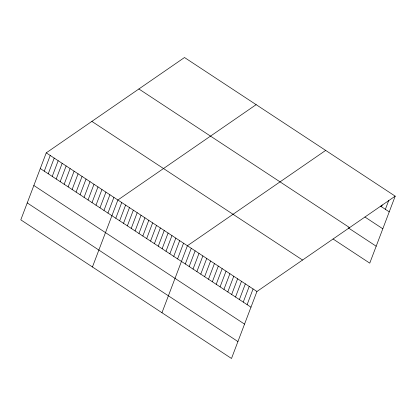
<?xml version="1.0" encoding="UTF-8"?>
<svg xmlns="http://www.w3.org/2000/svg" width="416" height="416" viewBox="0 0 416 416"><rect width="100%" height="100%" fill="white"/><g stroke="black" fill="none" stroke-linecap="round" stroke-linejoin="round"><path stroke-width="0.62" d="M46.244 152.854L20.8 219.84L231.494 358.483L256.937 291.496L395.2 196.16L184.506 57.517L46.244 152.854L256.937 291.496M44.262 171.174L50.227 155.475M48.24 173.789L54.205 158.096M52.224 176.41L58.183 160.711M56.202 179.031L62.166 163.332M60.18 181.646L66.144 165.953M64.163 184.267L70.122 168.568M68.141 186.883L74.105 171.189M72.119 189.504L78.083 173.805M76.102 192.124L82.061 176.426M80.08 194.74L86.044 179.046M84.058 197.361L90.022 181.662M88.041 199.982L94 184.283M92.019 202.597L97.984 186.898M95.997 205.218L101.962 189.519M99.98 207.834L105.94 192.14M103.958 210.454L109.923 194.756M107.936 213.075L113.901 197.376M92.435 266.978L117.879 199.992L256.142 104.655M115.783 218.234L121.742 202.535M119.642 220.776L125.606 205.078M123.505 223.319L129.47 207.62M127.369 225.857L133.333 210.163M131.232 228.4L137.197 212.701M135.096 230.942L141.055 215.244M138.96 233.485L144.919 217.786M142.818 236.028L148.782 220.329M146.682 238.566L152.646 222.872M150.545 241.108L156.51 225.41M154.409 243.651L160.373 227.952M158.272 246.194L164.232 230.495M162.136 248.737L168.095 233.038M165.994 251.274L171.959 235.581M169.858 253.817L175.822 238.124M173.722 256.36L179.686 240.661M177.585 258.903L183.55 243.204M161.964 312.733L187.408 245.747L325.671 150.405M185.307 263.983L191.272 248.29M189.171 266.526L195.135 250.832M193.034 269.069L198.999 253.37M196.898 271.612L202.862 255.913M200.762 274.154L206.726 258.456M204.625 276.692L210.584 260.998M208.484 279.235L214.448 263.541M212.347 281.778L218.312 266.079M216.211 284.32L222.175 268.622M220.074 286.863L226.039 271.164M223.938 289.401L229.897 273.707M227.802 291.944L233.761 276.25M231.66 294.486L237.624 278.788M235.524 297.029L241.488 281.33M239.387 299.572L245.352 283.873M243.251 302.11L249.215 286.416M247.114 304.652L253.074 288.959M381.514 206.773L382.2 204.963M385.372 209.316L388.814 200.257M395.2 196.16L369.756 263.146L333.06 238.997M380.546 206.138L389.236 211.858M364.941 217.027L382.808 228.779M138.882 88.977L349.575 227.62M348.182 227.791L376.184 246.22M91.874 121.394L302.567 260.036M40.284 168.553L250.978 307.195M33.852 185.479L244.546 324.121M27.227 202.914L237.921 341.557"/></g></svg>
